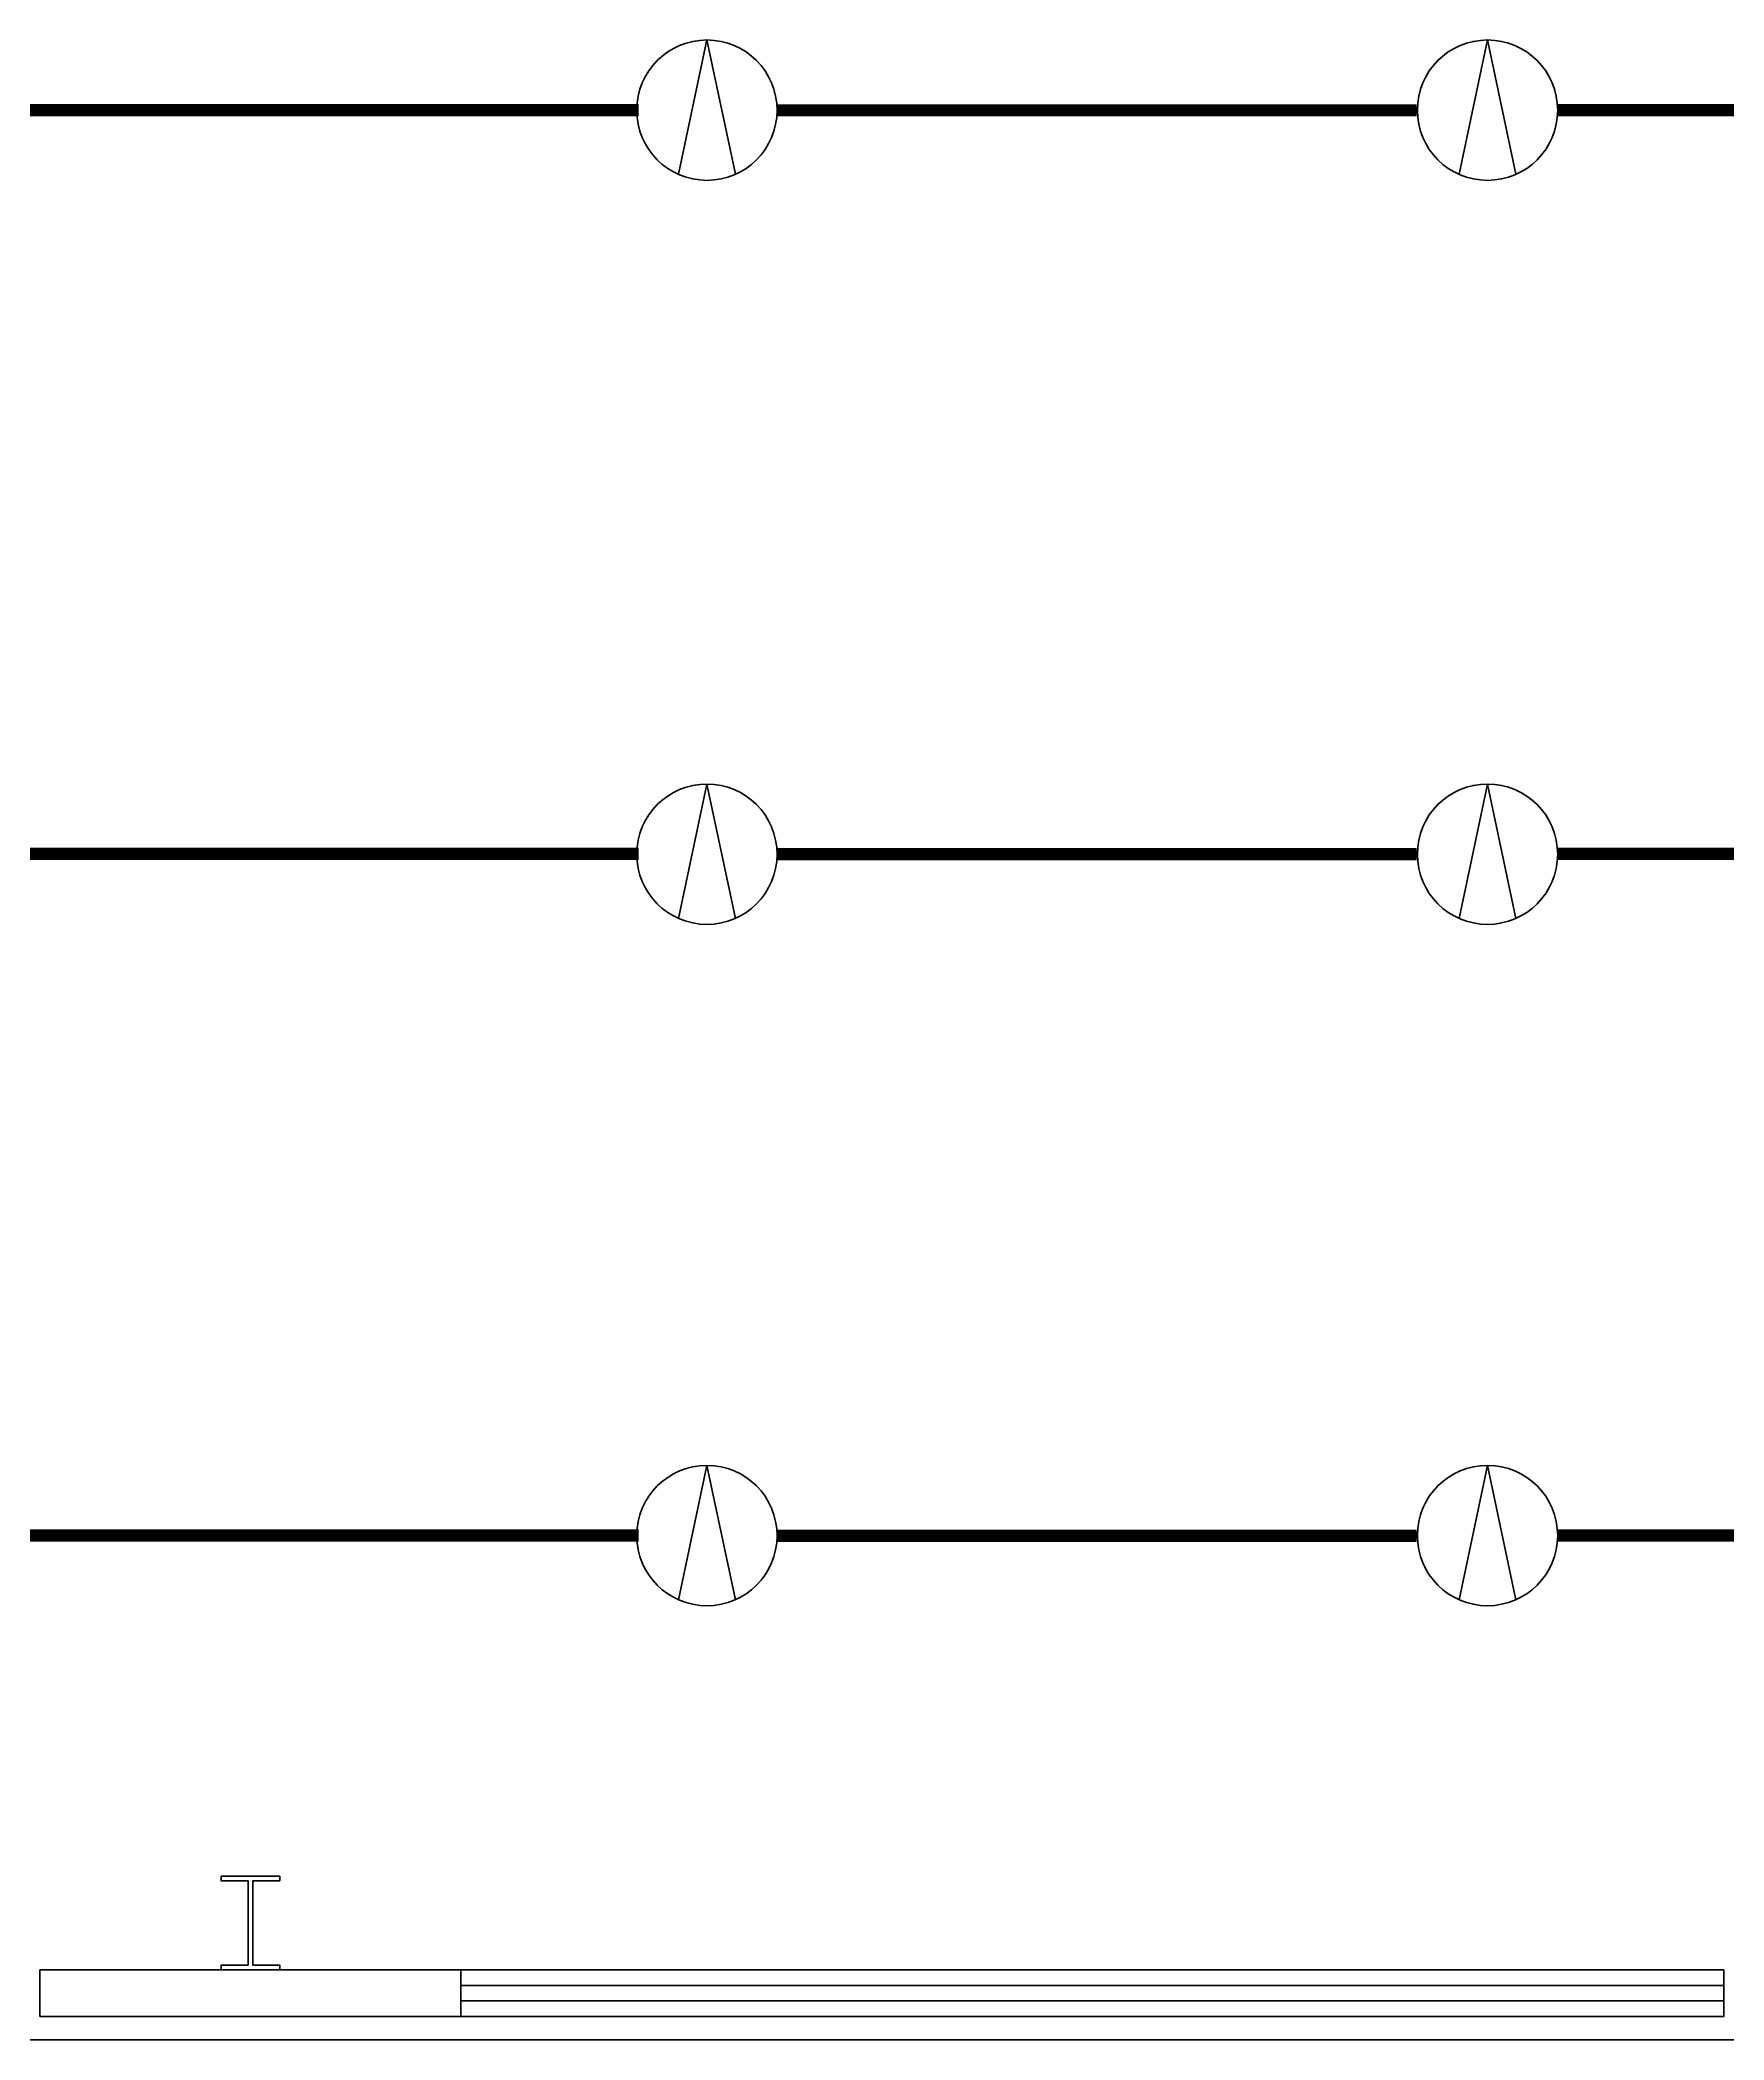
# Model space of a CAD drawing. Extents: x 12152 to 491505, y 111028 to 412681.
# Drawn here: x 73120 to 80320, y 188294 to 196843 of the extents above; entities that cross this region are included whole.
import ezdxf

# ---------------------------------------------------------------- set-up
doc = ezdxf.new("R2010")
doc.units = 0
doc.header["$LTSCALE"] = 1000
doc.header["$MEASUREMENT"] = 0
for name, color, linetype in [('COLUMN', 9, 'Continuous'), ('EQUIP-照明', 3, 'Continuous'), ('WALL', 11, 'Continuous'), ('WINDOW', 4, 'Continuous'), ('WIRE-照明', 1, 'Continuous'), ('图框(锁住)', 7, 'Continuous')]:
    doc.layers.add(name, color=color, linetype=linetype)
doc.styles.add('_TCH_LABEL', font='COMPLEX', dxfattribs={"bigfont": 'GBCBIG'})

# ---------------------------------------------------------------- blocks, each defined once
blk = doc.blocks.new('$TCHSYS$WIN2D')
for p, q in [((-0.5, 0.5), (0.5, 0.5)), ((-0.5, 0.5), (-0.5, -0.5)), ((0.5, 0.5), (0.5, -0.5)), ((0.5, 0.1667), (-0.5, 0.1667)), ((0.5, -0.1667), (-0.5, -0.1667)), ((-0.5, -0.5), (0.5, -0.5))]:
    blk.add_line(p, q)
blk = doc.blocks.new('$equip$00001177')
for q in [(-0.203, -0.457), (0.203, -0.457)]:
    blk.add_line((0, 0.5), q)
blk.add_circle((0, 0), 0.5)
at = {"style": '_TCH_LABEL', "flags": 9}
blk.add_attdef('A', (0, 0), '', height=0.00002, dxfattribs=at)

msp = doc.modelspace()

# ---------------------------------------------------------------- linework, layer by layer
at = {"layer": 'COLUMN', "color": 6}
msp.add_lwpolyline([(74144.8, 188974.2), (74144.8, 188994.2), (73894.8, 188994.2), (73894.8, 188974.2), (74009.8, 188974.2), (74009.8, 188614.2), (73894.8, 188614.2), (73894.8, 188594.2), (74144.8, 188594.2), (74144.8, 188614.2), (74029.8, 188614.2), (74029.8, 188974.2)], close=True, dxfattribs=at)
at = {"layer": 'WALL', "color": 0}
for p, q in [((74919.8, 188594.2), (73119.8, 188594.2)), ((73119.8, 188594.2), (73119.8, 188394.2)), ((74919.8, 188394.2), (74919.8, 188594.2)), ((73119.8, 188394.2), (74919.8, 188394.2))]:
    msp.add_line(p, q, dxfattribs=at)
at = {"layer": 'WIRE-照明', "linetype": 'Continuous', "const_width": 52.5}
for points in [[(72400.1, 196543.9), (75679.6, 196543.9)], [(76271.2, 196542.7), (79005.2, 196542.7)], [(79608.7, 196543.9), (82885.5, 196543.9)], [(72400.1, 193364.7), (75679.6, 193364.7)], [(76271.2, 193363.5), (79005.2, 193363.5)], [(79608.7, 193364.7), (82885.5, 193364.7)], [(72400.1, 190451), (75679.6, 190451)], [(76271.2, 190449.8), (79005.2, 190449.8)], [(79608.7, 190451), (82885.5, 190451)]]:
    msp.add_lwpolyline(points, dxfattribs=at)
at = {"layer": '图框(锁住)', "color": 0}
msp.add_lwpolyline([(82569.8, 188294.2), (51069.8, 188294.2)], dxfattribs=at)

# ---------------------------------------------------------------- block references
at = {"layer": 'EQUIP-照明'}
ref = msp.add_blockref('$equip$00001177', (75971.2, 196543.3), dxfattribs=dict(at, xscale=600, yscale=600, zscale=600))
ref.add_attrib('A', '深照型灯', (75971.2, 196543.3), dxfattribs={"layer": '0', "height": 0.012, "style": '_TCH_LABEL', "flags": 8})
ref = msp.add_blockref('$equip$00001177', (79308.7, 196543.3), dxfattribs=dict(at, xscale=600, yscale=600, zscale=600))
ref.add_attrib('A', '深照型灯', (79308.7, 196543.3), dxfattribs={"layer": '0', "height": 0.012, "style": '_TCH_LABEL', "flags": 8})
ref = msp.add_blockref('$equip$00001177', (75971.2, 193362.9), dxfattribs=dict(at, xscale=600, yscale=600, zscale=600))
ref.add_attrib('A', '深照型灯', (75971.2, 193362.9), dxfattribs={"layer": '0', "height": 0.012, "style": '_TCH_LABEL', "flags": 8})
ref = msp.add_blockref('$equip$00001177', (79308.7, 193362.9), dxfattribs=dict(at, xscale=600, yscale=600, zscale=600))
ref.add_attrib('A', '深照型灯', (79308.7, 193362.9), dxfattribs={"layer": '0', "height": 0.012, "style": '_TCH_LABEL', "flags": 8})
ref = msp.add_blockref('$equip$00001177', (75971.2, 190450.4), dxfattribs=dict(at, xscale=600, yscale=600, zscale=600))
ref.add_attrib('A', '深照型灯', (75971.2, 190450.4), dxfattribs={"layer": '0', "height": 0.012, "style": '_TCH_LABEL', "flags": 8})
ref = msp.add_blockref('$equip$00001177', (79308.7, 190450.4), dxfattribs=dict(at, xscale=600, yscale=600, zscale=600))
ref.add_attrib('A', '深照型灯', (79308.7, 190450.4), dxfattribs={"layer": '0', "height": 0.012, "style": '_TCH_LABEL', "flags": 8})
at = {"layer": 'WINDOW', "color": 0, "xscale": 5400, "yscale": 200, "zscale": 5400}
msp.add_blockref('$TCHSYS$WIN2D', (77619.8, 188494.2), dxfattribs=at)

doc.saveas('drawing.dxf')
